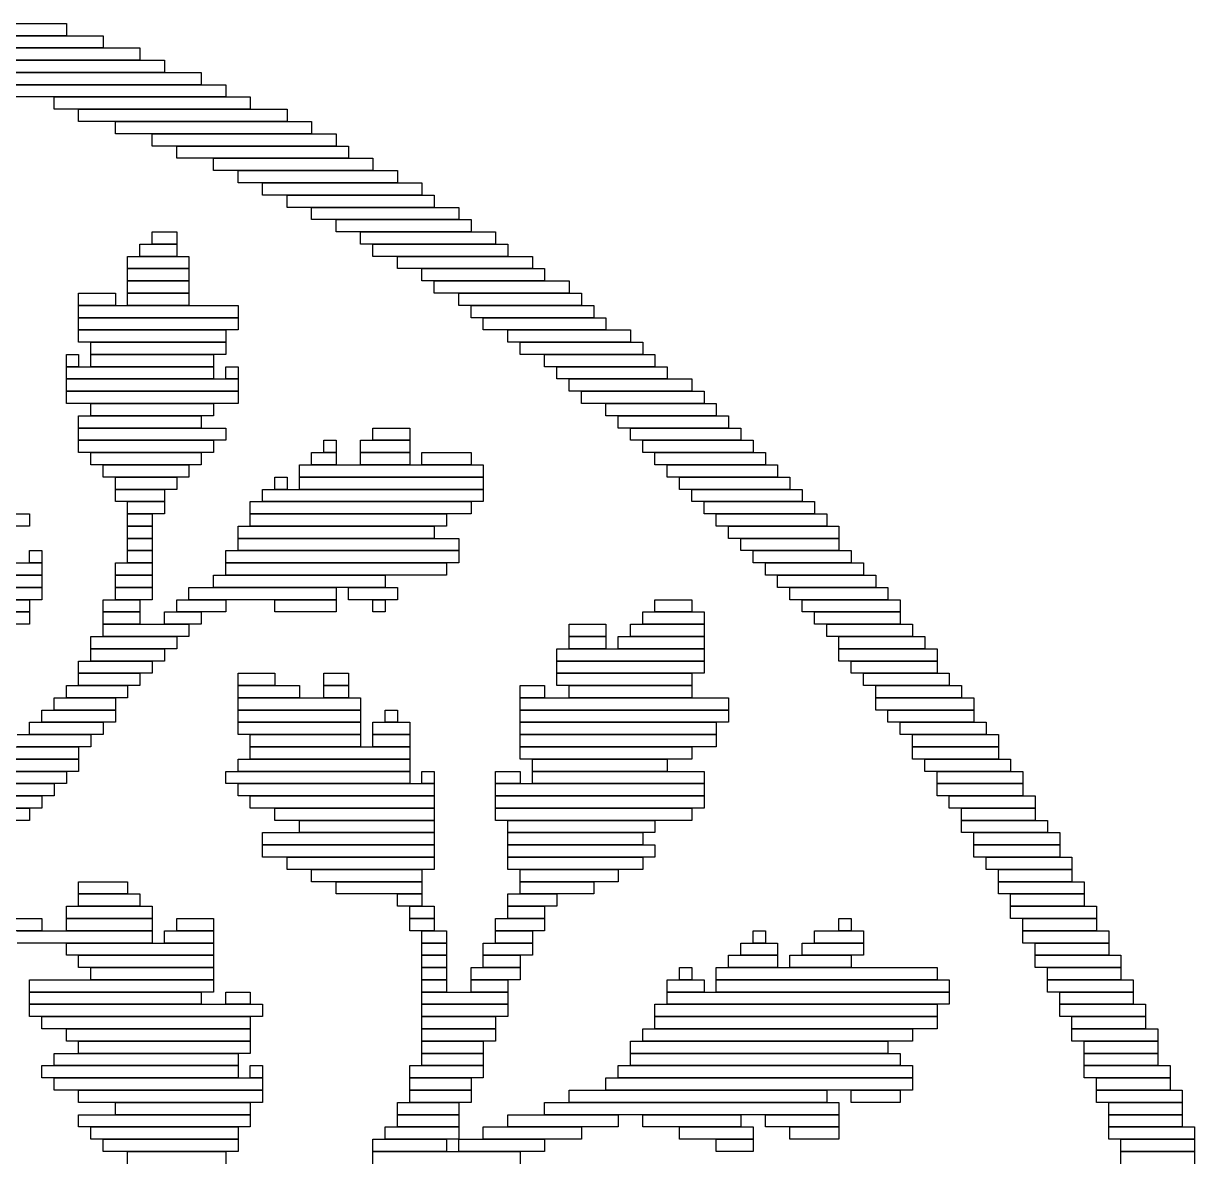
# Model space of a CAD drawing. Extents: x 28 to 995, y 169 to 891.
# Drawn here: x 550.5 to 646, y 369.5 to 462 of the extents above; entities that cross this region are included whole.
import ezdxf

# ---------------------------------------------------------------- set-up
doc = ezdxf.new("R2010")
doc.units = 0

msp = doc.modelspace()

# ---------------------------------------------------------------- linework, layer by layer
for p, q in [((518, 462), (554, 462)), ((554, 462), (554, 461)), ((554, 461), (518, 461)), ((530, 461), (557, 461)), ((557, 461), (557, 460)), ((557, 460), (530, 460)), ((537, 460), (560, 460)), ((560, 460), (560, 459)), ((560, 459), (537, 459)), ((541, 459), (562, 459)), ((562, 459), (562, 458)), ((562, 458), (541, 458)), ((545, 458), (565, 458)), ((565, 458), (565, 457)), ((565, 457), (545, 457)), ((549, 457), (567, 457)), ((567, 457), (567, 456)), ((567, 456), (549, 456)), ((553, 456), (569, 456)), ((553, 455), (553, 456)), ((569, 456), (569, 455)), ((569, 455), (553, 455)), ((555, 455), (572, 455)), ((555, 454), (555, 455)), ((572, 455), (572, 454)), ((572, 454), (555, 454)), ((558, 454), (574, 454)), ((558, 453), (558, 454)), ((574, 454), (574, 453)), ((574, 453), (558, 453)), ((561, 453), (576, 453)), ((561, 452), (561, 453)), ((576, 453), (576, 452)), ((576, 452), (561, 452)), ((563, 452), (577, 452)), ((563, 451), (563, 452)), ((577, 452), (577, 451)), ((577, 451), (563, 451)), ((566, 451), (579, 451)), ((566, 450), (566, 451)), ((579, 451), (579, 450)), ((579, 450), (566, 450)), ((568, 450), (581, 450)), ((568, 449), (568, 450)), ((581, 450), (581, 449)), ((581, 449), (568, 449)), ((570, 449), (583, 449)), ((570, 448), (570, 449)), ((583, 449), (583, 448)), ((583, 448), (570, 448)), ((572, 448), (584, 448)), ((572, 447), (572, 448)), ((584, 448), (584, 447)), ((584, 447), (572, 447)), ((574, 447), (586, 447)), ((574, 446), (574, 447)), ((586, 447), (586, 446)), ((586, 446), (574, 446)), ((576, 446), (587, 446)), ((576, 445), (576, 446)), ((587, 446), (587, 445)), ((561, 445), (563, 445)), ((561, 444), (561, 445)), ((563, 445), (563, 444)), ((587, 445), (576, 445)), ((578, 445), (589, 445)), ((578, 444), (578, 445)), ((589, 445), (589, 444)), ((560, 444), (563, 444)), ((560, 443), (560, 444)), ((563, 444), (561, 444)), ((563, 444), (563, 443)), ((589, 444), (578, 444)), ((579, 444), (590, 444)), ((579, 443), (579, 444)), ((590, 444), (590, 443)), ((559, 443), (564, 443)), ((559, 442), (559, 443)), ((563, 443), (560, 443)), ((564, 443), (564, 442)), ((590, 443), (579, 443)), ((581, 443), (592, 443)), ((581, 442), (581, 443)), ((592, 443), (592, 442)), ((564, 442), (559, 442)), ((559, 442), (564, 442)), ((559, 441), (559, 442)), ((564, 442), (564, 441)), ((592, 442), (581, 442)), ((583, 442), (593, 442)), ((583, 441), (583, 442)), ((593, 442), (593, 441)), ((564, 441), (559, 441)), ((559, 441), (564, 441)), ((559, 440), (559, 441)), ((564, 441), (564, 440)), ((593, 441), (583, 441)), ((584, 441), (595, 441)), ((584, 440), (584, 441)), ((595, 441), (595, 440)), ((555, 440), (558, 440)), ((555, 439), (555, 440)), ((558, 440), (558, 439)), ((564, 440), (559, 440)), ((559, 440), (564, 440)), ((559, 439), (559, 440)), ((564, 440), (564, 439)), ((595, 440), (584, 440)), ((586, 440), (596, 440)), ((586, 439), (586, 440)), ((596, 440), (596, 439)), ((558, 439), (555, 439)), ((555, 439), (568, 439)), ((555, 438), (555, 439)), ((564, 439), (559, 439)), ((568, 439), (568, 438)), ((596, 439), (586, 439)), ((587, 439), (597, 439)), ((587, 438), (587, 439)), ((597, 439), (597, 438)), ((568, 438), (555, 438)), ((555, 438), (568, 438)), ((555, 437), (555, 438)), ((568, 438), (568, 437)), ((597, 438), (587, 438)), ((588, 438), (598, 438)), ((588, 437), (588, 438)), ((598, 438), (598, 437)), ((568, 437), (555, 437)), ((555, 437), (567, 437)), ((555, 436), (555, 437)), ((567, 437), (567, 436)), ((598, 437), (588, 437)), ((590, 437), (600, 437)), ((590, 436), (590, 437)), ((600, 437), (600, 436)), ((567, 436), (555, 436)), ((556, 436), (567, 436)), ((556, 435), (556, 436)), ((567, 436), (567, 435)), ((600, 436), (590, 436)), ((591, 436), (601, 436)), ((591, 435), (591, 436)), ((601, 436), (601, 435)), ((554, 435), (555, 435)), ((554, 434), (554, 435)), ((555, 435), (555, 434)), ((567, 435), (556, 435)), ((556, 435), (566, 435)), ((556, 434), (556, 435)), ((566, 435), (566, 434)), ((601, 435), (591, 435)), ((593, 435), (602, 435)), ((593, 434), (593, 435)), ((602, 435), (602, 434)), ((555, 434), (554, 434)), ((554, 434), (566, 434)), ((554, 433), (554, 434)), ((566, 434), (556, 434)), ((566, 434), (566, 433)), ((567, 434), (568, 434)), ((567, 433), (567, 434)), ((568, 434), (568, 433)), ((602, 434), (593, 434)), ((594, 434), (603, 434)), ((594, 433), (594, 434)), ((603, 434), (603, 433)), ((566, 433), (554, 433)), ((554, 433), (568, 433)), ((554, 432), (554, 433)), ((568, 433), (567, 433)), ((568, 433), (568, 432)), ((603, 433), (594, 433)), ((595, 433), (605, 433)), ((595, 432), (595, 433)), ((605, 433), (605, 432)), ((568, 432), (554, 432)), ((554, 432), (568, 432)), ((554, 431), (554, 432)), ((568, 432), (568, 431)), ((605, 432), (595, 432)), ((596, 432), (606, 432)), ((596, 431), (596, 432)), ((606, 432), (606, 431)), ((568, 431), (554, 431)), ((556, 431), (566, 431)), ((556, 430), (556, 431)), ((566, 431), (566, 430)), ((606, 431), (596, 431)), ((598, 431), (607, 431)), ((598, 430), (598, 431)), ((607, 431), (607, 430)), ((555, 430), (565, 430)), ((555, 429), (555, 430)), ((566, 430), (556, 430)), ((565, 430), (565, 429)), ((607, 430), (598, 430)), ((599, 430), (608, 430)), ((599, 429), (599, 430)), ((608, 430), (608, 429)), ((565, 429), (555, 429)), ((555, 429), (567, 429)), ((555, 428), (555, 429)), ((567, 429), (567, 428)), ((579, 429), (582, 429)), ((579, 428), (579, 429)), ((582, 429), (582, 428)), ((608, 429), (599, 429)), ((600, 429), (609, 429)), ((600, 428), (600, 429)), ((609, 429), (609, 428)), ((567, 428), (555, 428)), ((555, 428), (566, 428)), ((555, 427), (555, 428)), ((566, 428), (566, 427)), ((575, 428), (576, 428)), ((575, 427), (575, 428)), ((576, 428), (576, 427)), ((578, 428), (582, 428)), ((578, 427), (578, 428)), ((582, 428), (579, 428)), ((582, 428), (582, 427)), ((609, 428), (600, 428)), ((601, 428), (610, 428)), ((601, 427), (601, 428)), ((610, 428), (610, 427)), ((566, 427), (555, 427)), ((556, 427), (565, 427)), ((556, 426), (556, 427)), ((565, 427), (565, 426)), ((574, 427), (576, 427)), ((574, 426), (574, 427)), ((576, 427), (575, 427)), ((576, 427), (576, 426)), ((582, 427), (578, 427)), ((578, 427), (582, 427)), ((578, 426), (578, 427)), ((582, 427), (582, 426)), ((583, 427), (587, 427)), ((583, 426), (583, 427)), ((587, 427), (587, 426)), ((610, 427), (601, 427)), ((602, 427), (611, 427)), ((602, 426), (602, 427)), ((611, 427), (611, 426)), ((565, 426), (556, 426)), ((557, 426), (564, 426)), ((557, 425), (557, 426)), ((564, 426), (564, 425)), ((573, 426), (588, 426)), ((573, 425), (573, 426)), ((576, 426), (574, 426)), ((582, 426), (578, 426)), ((587, 426), (583, 426)), ((588, 426), (588, 425)), ((611, 426), (602, 426)), ((603, 426), (612, 426)), ((603, 425), (603, 426)), ((612, 426), (612, 425)), ((564, 425), (557, 425)), ((558, 425), (563, 425)), ((558, 424), (558, 425)), ((563, 425), (563, 424)), ((571, 425), (572, 425)), ((571, 424), (571, 425)), ((572, 425), (572, 424)), ((588, 425), (573, 425)), ((573, 425), (588, 425)), ((573, 424), (573, 425)), ((588, 425), (588, 424)), ((612, 425), (603, 425)), ((604, 425), (613, 425)), ((604, 424), (604, 425)), ((613, 425), (613, 424)), ((563, 424), (558, 424)), ((558, 424), (562, 424)), ((558, 423), (558, 424)), ((562, 424), (562, 423)), ((570, 424), (588, 424)), ((570, 423), (570, 424)), ((572, 424), (571, 424)), ((588, 424), (573, 424)), ((588, 424), (588, 423)), ((613, 424), (604, 424)), ((605, 424), (614, 424)), ((605, 423), (605, 424)), ((614, 424), (614, 423)), ((562, 423), (558, 423)), ((559, 423), (562, 423)), ((559, 422), (559, 423)), ((562, 423), (562, 422)), ((569, 423), (587, 423)), ((569, 422), (569, 423)), ((588, 423), (570, 423)), ((587, 423), (587, 422)), ((614, 423), (605, 423)), ((606, 423), (615, 423)), ((606, 422), (606, 423)), ((615, 423), (615, 422)), ((539, 422), (551, 422)), ((551, 422), (551, 421)), ((562, 422), (559, 422)), ((559, 422), (561, 422)), ((559, 421), (559, 422)), ((561, 422), (561, 421)), ((587, 422), (569, 422)), ((569, 422), (585, 422)), ((569, 421), (569, 422)), ((585, 422), (585, 421)), ((615, 422), (606, 422)), ((607, 422), (616, 422)), ((607, 421), (607, 422)), ((616, 422), (616, 421)), ((551, 421), (539, 421)), ((561, 421), (559, 421)), ((559, 421), (561, 421)), ((559, 420), (559, 421)), ((561, 421), (561, 420)), ((568, 421), (584, 421)), ((568, 420), (568, 421)), ((585, 421), (569, 421)), ((584, 421), (584, 420)), ((616, 421), (607, 421)), ((608, 421), (617, 421)), ((608, 420), (608, 421)), ((617, 421), (617, 420)), ((561, 420), (559, 420)), ((559, 420), (561, 420)), ((559, 419), (559, 420)), ((561, 420), (561, 419)), ((584, 420), (568, 420)), ((568, 420), (586, 420)), ((568, 419), (568, 420)), ((586, 420), (586, 419)), ((617, 420), (608, 420)), ((609, 420), (617, 420)), ((609, 419), (609, 420)), ((617, 420), (617, 419)), ((551, 419), (552, 419)), ((551, 418), (551, 419)), ((552, 419), (552, 418)), ((561, 419), (559, 419)), ((559, 419), (561, 419)), ((559, 418), (559, 419)), ((561, 419), (561, 418)), ((567, 419), (586, 419)), ((567, 418), (567, 419)), ((586, 419), (568, 419)), ((586, 419), (586, 418)), ((617, 419), (609, 419)), ((610, 419), (618, 419)), ((610, 418), (610, 419)), ((618, 419), (618, 418)), ((541, 418), (552, 418)), ((552, 418), (551, 418)), ((552, 418), (552, 417)), ((558, 418), (561, 418)), ((558, 417), (558, 418)), ((561, 418), (559, 418)), ((561, 418), (561, 417)), ((586, 418), (567, 418)), ((567, 418), (585, 418)), ((567, 417), (567, 418)), ((585, 418), (585, 417)), ((618, 418), (610, 418)), ((611, 418), (619, 418)), ((611, 417), (611, 418)), ((619, 418), (619, 417)), ((552, 417), (541, 417)), ((542, 417), (552, 417)), ((552, 417), (552, 416)), ((561, 417), (558, 417)), ((558, 417), (561, 417)), ((558, 416), (558, 417)), ((561, 417), (561, 416)), ((566, 417), (580, 417)), ((566, 416), (566, 417)), ((585, 417), (567, 417)), ((580, 417), (580, 416)), ((619, 417), (611, 417)), ((612, 417), (620, 417)), ((612, 416), (612, 417)), ((620, 417), (620, 416)), ((539, 416), (552, 416)), ((552, 416), (542, 416)), ((552, 416), (552, 415)), ((561, 416), (558, 416)), ((558, 416), (561, 416)), ((558, 415), (558, 416)), ((561, 416), (561, 415)), ((564, 416), (576, 416)), ((564, 415), (564, 416)), ((580, 416), (566, 416)), ((576, 416), (576, 415)), ((577, 416), (581, 416)), ((577, 415), (577, 416)), ((581, 416), (581, 415)), ((620, 416), (612, 416)), ((613, 416), (621, 416)), ((613, 415), (613, 416)), ((621, 416), (621, 415)), ((552, 415), (539, 415)), ((540, 415), (551, 415)), ((551, 415), (551, 414)), ((557, 415), (560, 415)), ((557, 414), (557, 415)), ((561, 415), (558, 415)), ((560, 415), (560, 414)), ((563, 415), (567, 415)), ((563, 414), (563, 415)), ((576, 415), (564, 415)), ((567, 415), (567, 414)), ((571, 415), (576, 415)), ((571, 414), (571, 415)), ((576, 415), (576, 414)), ((581, 415), (577, 415)), ((579, 415), (580, 415)), ((579, 414), (579, 415)), ((580, 415), (580, 414)), ((602, 415), (605, 415)), ((602, 414), (602, 415)), ((605, 415), (605, 414)), ((621, 415), (613, 415)), ((614, 415), (622, 415)), ((614, 414), (614, 415)), ((622, 415), (622, 414)), ((551, 414), (540, 414)), ((540, 414), (551, 414)), ((551, 414), (551, 413)), ((560, 414), (557, 414)), ((557, 414), (560, 414)), ((557, 413), (557, 414)), ((560, 414), (560, 413)), ((562, 414), (565, 414)), ((562, 413), (562, 414)), ((567, 414), (563, 414)), ((565, 414), (565, 413)), ((576, 414), (571, 414)), ((580, 414), (579, 414)), ((601, 414), (606, 414)), ((601, 413), (601, 414)), ((605, 414), (602, 414)), ((606, 414), (606, 413)), ((622, 414), (614, 414)), ((615, 414), (622, 414)), ((615, 413), (615, 414)), ((622, 414), (622, 413)), ((551, 413), (540, 413)), ((560, 413), (557, 413)), ((557, 413), (564, 413)), ((557, 412), (557, 413)), ((565, 413), (562, 413)), ((564, 413), (564, 412)), ((595, 413), (598, 413)), ((595, 412), (595, 413)), ((598, 413), (598, 412)), ((600, 413), (606, 413)), ((600, 412), (600, 413)), ((606, 413), (601, 413)), ((606, 413), (606, 412)), ((622, 413), (615, 413)), ((616, 413), (623, 413)), ((616, 412), (616, 413)), ((623, 413), (623, 412)), ((556, 412), (563, 412)), ((556, 411), (556, 412)), ((564, 412), (557, 412)), ((563, 412), (563, 411)), ((598, 412), (595, 412)), ((595, 412), (598, 412)), ((595, 411), (595, 412)), ((598, 412), (598, 411)), ((599, 412), (606, 412)), ((599, 411), (599, 412)), ((606, 412), (600, 412)), ((606, 412), (606, 411)), ((623, 412), (616, 412)), ((617, 412), (624, 412)), ((617, 411), (617, 412)), ((624, 412), (624, 411)), ((563, 411), (556, 411)), ((556, 411), (562, 411)), ((556, 410), (556, 411)), ((562, 411), (562, 410)), ((594, 411), (606, 411)), ((594, 410), (594, 411)), ((598, 411), (595, 411)), ((606, 411), (599, 411)), ((606, 411), (606, 410)), ((624, 411), (617, 411)), ((617, 411), (625, 411)), ((617, 410), (617, 411)), ((625, 411), (625, 410)), ((555, 410), (561, 410)), ((555, 409), (555, 410)), ((562, 410), (556, 410)), ((561, 410), (561, 409)), ((606, 410), (594, 410)), ((594, 410), (606, 410)), ((594, 409), (594, 410)), ((606, 410), (606, 409)), ((625, 410), (617, 410)), ((618, 410), (625, 410)), ((618, 409), (618, 410)), ((625, 410), (625, 409)), ((561, 409), (555, 409)), ((555, 409), (560, 409)), ((555, 408), (555, 409)), ((560, 409), (560, 408)), ((568, 409), (571, 409)), ((568, 408), (568, 409)), ((571, 409), (571, 408)), ((575, 409), (577, 409)), ((575, 408), (575, 409)), ((577, 409), (577, 408)), ((606, 409), (594, 409)), ((594, 409), (605, 409)), ((594, 408), (594, 409)), ((605, 409), (605, 408)), ((625, 409), (618, 409)), ((619, 409), (626, 409)), ((619, 408), (619, 409)), ((626, 409), (626, 408)), ((554, 408), (559, 408)), ((554, 407), (554, 408)), ((560, 408), (555, 408)), ((559, 408), (559, 407)), ((571, 408), (568, 408)), ((568, 408), (573, 408)), ((568, 407), (568, 408)), ((573, 408), (573, 407)), ((577, 408), (575, 408)), ((575, 408), (577, 408)), ((575, 407), (575, 408)), ((577, 408), (577, 407)), ((591, 408), (593, 408)), ((591, 407), (591, 408)), ((593, 408), (593, 407)), ((605, 408), (594, 408)), ((595, 408), (605, 408)), ((595, 407), (595, 408)), ((605, 408), (605, 407)), ((626, 408), (619, 408)), ((620, 408), (627, 408)), ((620, 407), (620, 408)), ((627, 408), (627, 407)), ((553, 407), (558, 407)), ((553, 406), (553, 407)), ((559, 407), (554, 407)), ((558, 407), (558, 406)), ((573, 407), (568, 407)), ((568, 407), (578, 407)), ((568, 406), (568, 407)), ((577, 407), (575, 407)), ((578, 407), (578, 406)), ((593, 407), (591, 407)), ((591, 407), (608, 407)), ((591, 406), (591, 407)), ((605, 407), (595, 407)), ((608, 407), (608, 406)), ((627, 407), (620, 407)), ((620, 407), (628, 407)), ((620, 406), (620, 407)), ((628, 407), (628, 406)), ((552, 406), (558, 406)), ((552, 405), (552, 406)), ((558, 406), (553, 406)), ((558, 406), (558, 405)), ((578, 406), (568, 406)), ((568, 406), (578, 406)), ((568, 405), (568, 406)), ((578, 406), (578, 405)), ((580, 406), (581, 406)), ((580, 405), (580, 406)), ((581, 406), (581, 405)), ((608, 406), (591, 406)), ((591, 406), (608, 406)), ((591, 405), (591, 406)), ((608, 406), (608, 405)), ((628, 406), (620, 406)), ((621, 406), (628, 406)), ((621, 405), (621, 406)), ((628, 406), (628, 405)), ((551, 405), (557, 405)), ((551, 404), (551, 405)), ((558, 405), (552, 405)), ((557, 405), (557, 404)), ((578, 405), (568, 405)), ((568, 405), (578, 405)), ((568, 404), (568, 405)), ((578, 405), (578, 404)), ((579, 405), (582, 405)), ((579, 404), (579, 405)), ((581, 405), (580, 405)), ((582, 405), (582, 404)), ((608, 405), (591, 405)), ((591, 405), (607, 405)), ((591, 404), (591, 405)), ((607, 405), (607, 404)), ((628, 405), (621, 405)), ((622, 405), (629, 405)), ((622, 404), (622, 405)), ((629, 405), (629, 404)), ((550, 404), (556, 404)), ((557, 404), (551, 404)), ((556, 404), (556, 403)), ((578, 404), (568, 404)), ((569, 404), (578, 404)), ((569, 403), (569, 404)), ((578, 404), (578, 403)), ((582, 404), (579, 404)), ((579, 404), (582, 404)), ((579, 403), (579, 404)), ((582, 404), (582, 403)), ((607, 404), (591, 404)), ((591, 404), (607, 404)), ((591, 403), (591, 404)), ((607, 404), (607, 403)), ((629, 404), (622, 404)), ((623, 404), (630, 404)), ((623, 403), (623, 404)), ((630, 404), (630, 403)), ((549, 403), (555, 403)), ((556, 403), (550, 403)), ((555, 403), (555, 402)), ((578, 403), (569, 403)), ((569, 403), (582, 403)), ((569, 402), (569, 403)), ((582, 403), (579, 403)), ((582, 403), (582, 402)), ((607, 403), (591, 403)), ((591, 403), (605, 403)), ((591, 402), (591, 403)), ((605, 403), (605, 402)), ((630, 403), (623, 403)), ((623, 403), (630, 403)), ((623, 402), (623, 403)), ((630, 403), (630, 402)), ((548, 402), (555, 402)), ((555, 402), (549, 402)), ((555, 402), (555, 401)), ((568, 402), (582, 402)), ((568, 401), (568, 402)), ((582, 402), (569, 402)), ((582, 402), (582, 401)), ((605, 402), (591, 402)), ((592, 402), (603, 402)), ((592, 401), (592, 402)), ((603, 402), (603, 401)), ((630, 402), (623, 402)), ((624, 402), (631, 402)), ((624, 401), (624, 402)), ((631, 402), (631, 401)), ((545, 401), (554, 401)), ((555, 401), (548, 401)), ((554, 401), (554, 400)), ((567, 401), (582, 401)), ((567, 400), (567, 401)), ((582, 401), (568, 401)), ((582, 401), (582, 400)), ((583, 401), (584, 401)), ((583, 400), (583, 401)), ((584, 401), (584, 400)), ((589, 401), (591, 401)), ((589, 400), (589, 401)), ((591, 401), (591, 400)), ((603, 401), (592, 401)), ((592, 401), (606, 401)), ((592, 400), (592, 401)), ((606, 401), (606, 400)), ((631, 401), (624, 401)), ((625, 401), (632, 401)), ((625, 400), (625, 401)), ((632, 401), (632, 400)), ((544, 400), (553, 400)), ((554, 400), (545, 400)), ((553, 400), (553, 399)), ((582, 400), (567, 400)), ((568, 400), (584, 400)), ((568, 399), (568, 400)), ((584, 400), (583, 400)), ((584, 400), (584, 399)), ((591, 400), (589, 400)), ((589, 400), (606, 400)), ((589, 399), (589, 400)), ((606, 400), (592, 400)), ((606, 400), (606, 399)), ((632, 400), (625, 400)), ((625, 400), (632, 400)), ((625, 399), (625, 400)), ((632, 400), (632, 399)), ((543, 399), (552, 399)), ((553, 399), (544, 399)), ((552, 399), (552, 398)), ((584, 399), (568, 399)), ((569, 399), (584, 399)), ((569, 398), (569, 399)), ((584, 399), (584, 398)), ((606, 399), (589, 399)), ((589, 399), (606, 399)), ((589, 398), (589, 399)), ((606, 399), (606, 398)), ((632, 399), (625, 399)), ((626, 399), (633, 399)), ((626, 398), (626, 399)), ((633, 399), (633, 398)), ((542, 398), (551, 398)), ((552, 398), (543, 398)), ((551, 398), (551, 397)), ((584, 398), (569, 398)), ((571, 398), (584, 398)), ((571, 397), (571, 398)), ((584, 398), (584, 397)), ((606, 398), (589, 398)), ((589, 398), (605, 398)), ((589, 397), (589, 398)), ((605, 398), (605, 397)), ((633, 398), (626, 398)), ((627, 398), (633, 398)), ((627, 397), (627, 398)), ((633, 398), (633, 397)), ((551, 397), (542, 397)), ((584, 397), (571, 397)), ((573, 397), (584, 397)), ((573, 396), (573, 397)), ((584, 397), (584, 396)), ((605, 397), (589, 397)), ((590, 397), (602, 397)), ((590, 396), (590, 397)), ((602, 397), (602, 396)), ((633, 397), (627, 397)), ((627, 397), (634, 397)), ((627, 396), (627, 397)), ((634, 397), (634, 396)), ((570, 396), (584, 396)), ((570, 395), (570, 396)), ((584, 396), (573, 396)), ((584, 396), (584, 395)), ((602, 396), (590, 396)), ((590, 396), (601, 396)), ((590, 395), (590, 396)), ((601, 396), (601, 395)), ((634, 396), (627, 396)), ((628, 396), (635, 396)), ((628, 395), (628, 396)), ((635, 396), (635, 395)), ((584, 395), (570, 395)), ((570, 395), (584, 395)), ((570, 394), (570, 395)), ((584, 395), (584, 394)), ((601, 395), (590, 395)), ((590, 395), (602, 395)), ((590, 394), (590, 395)), ((602, 395), (602, 394)), ((635, 395), (628, 395)), ((628, 395), (635, 395)), ((628, 394), (628, 395)), ((635, 395), (635, 394)), ((584, 394), (570, 394)), ((572, 394), (584, 394)), ((572, 393), (572, 394)), ((584, 394), (584, 393)), ((602, 394), (590, 394)), ((590, 394), (601, 394)), ((590, 393), (590, 394)), ((601, 394), (601, 393)), ((635, 394), (628, 394)), ((629, 394), (636, 394)), ((629, 393), (629, 394)), ((636, 394), (636, 393)), ((584, 393), (572, 393)), ((574, 393), (583, 393)), ((574, 392), (574, 393)), ((583, 393), (583, 392)), ((601, 393), (590, 393)), ((591, 393), (599, 393)), ((591, 392), (591, 393)), ((599, 393), (599, 392)), ((636, 393), (629, 393)), ((630, 393), (636, 393)), ((630, 392), (630, 393)), ((636, 393), (636, 392)), ((555, 392), (559, 392)), ((555, 391), (555, 392)), ((559, 392), (559, 391)), ((583, 392), (574, 392)), ((576, 392), (583, 392)), ((576, 391), (576, 392)), ((583, 392), (583, 391)), ((599, 392), (591, 392)), ((591, 392), (597, 392)), ((591, 391), (591, 392)), ((597, 392), (597, 391)), ((636, 392), (630, 392)), ((630, 392), (637, 392)), ((630, 391), (630, 392)), ((637, 392), (637, 391)), ((559, 391), (555, 391)), ((555, 391), (560, 391)), ((555, 390), (555, 391)), ((560, 391), (560, 390)), ((583, 391), (576, 391)), ((581, 391), (583, 391)), ((581, 390), (581, 391)), ((583, 391), (583, 390)), ((590, 391), (594, 391)), ((590, 390), (590, 391)), ((597, 391), (591, 391)), ((594, 391), (594, 390)), ((637, 391), (630, 391)), ((631, 391), (637, 391)), ((631, 390), (631, 391)), ((637, 391), (637, 390)), ((554, 390), (561, 390)), ((554, 389), (554, 390)), ((560, 390), (555, 390)), ((561, 390), (561, 389)), ((583, 390), (581, 390)), ((582, 390), (584, 390)), ((582, 389), (582, 390)), ((584, 390), (584, 389)), ((594, 390), (590, 390)), ((590, 390), (593, 390)), ((590, 389), (590, 390)), ((593, 390), (593, 389)), ((637, 390), (631, 390)), ((631, 390), (638, 390)), ((631, 389), (631, 390)), ((638, 390), (638, 389)), ((531, 389), (552, 389)), ((552, 389), (552, 388)), ((561, 389), (554, 389)), ((554, 389), (561, 389)), ((554, 388), (554, 389)), ((561, 389), (561, 388)), ((563, 389), (566, 389)), ((563, 388), (563, 389)), ((566, 389), (566, 388)), ((584, 389), (582, 389)), ((582, 389), (584, 389)), ((582, 388), (582, 389)), ((584, 389), (584, 388)), ((589, 389), (593, 389)), ((589, 388), (589, 389)), ((593, 389), (590, 389)), ((593, 389), (593, 388)), ((617, 389), (618, 389)), ((617, 388), (617, 389)), ((618, 389), (618, 388)), ((638, 389), (631, 389)), ((632, 389), (638, 389)), ((632, 388), (632, 389)), ((638, 389), (638, 388)), ((552, 388), (531, 388)), ((550, 388), (561, 388)), ((561, 388), (554, 388)), ((561, 388), (561, 387)), ((562, 388), (566, 388)), ((562, 387), (562, 388)), ((566, 388), (563, 388)), ((566, 388), (566, 387)), ((584, 388), (582, 388)), ((583, 388), (585, 388)), ((583, 387), (583, 388)), ((585, 388), (585, 387)), ((593, 388), (589, 388)), ((589, 388), (592, 388)), ((589, 387), (589, 388)), ((592, 388), (592, 387)), ((610, 388), (611, 388)), ((610, 387), (610, 388)), ((611, 388), (611, 387)), ((615, 388), (619, 388)), ((615, 387), (615, 388)), ((618, 388), (617, 388)), ((619, 388), (619, 387)), ((638, 388), (632, 388)), ((632, 388), (639, 388)), ((632, 387), (632, 388)), ((639, 388), (639, 387)), ((561, 387), (550, 387)), ((554, 387), (566, 387)), ((554, 386), (554, 387)), ((566, 387), (562, 387)), ((566, 387), (566, 386)), ((585, 387), (583, 387)), ((583, 387), (585, 387)), ((583, 386), (583, 387)), ((585, 387), (585, 386)), ((588, 387), (592, 387)), ((588, 386), (588, 387)), ((592, 387), (589, 387)), ((592, 387), (592, 386)), ((609, 387), (612, 387)), ((609, 386), (609, 387)), ((611, 387), (610, 387)), ((612, 387), (612, 386)), ((614, 387), (619, 387)), ((614, 386), (614, 387)), ((619, 387), (615, 387)), ((619, 387), (619, 386)), ((639, 387), (632, 387)), ((633, 387), (639, 387)), ((633, 386), (633, 387)), ((639, 387), (639, 386)), ((566, 386), (554, 386)), ((555, 386), (566, 386)), ((555, 385), (555, 386)), ((566, 386), (566, 385)), ((585, 386), (583, 386)), ((583, 386), (585, 386)), ((583, 385), (583, 386)), ((585, 386), (585, 385)), ((592, 386), (588, 386)), ((588, 386), (591, 386)), ((588, 385), (588, 386)), ((591, 386), (591, 385)), ((608, 386), (612, 386)), ((608, 385), (608, 386)), ((612, 386), (609, 386)), ((612, 386), (612, 385)), ((613, 386), (618, 386)), ((613, 385), (613, 386)), ((619, 386), (614, 386)), ((618, 386), (618, 385)), ((639, 386), (633, 386)), ((633, 386), (640, 386)), ((633, 385), (633, 386)), ((640, 386), (640, 385)), ((566, 385), (555, 385)), ((556, 385), (566, 385)), ((556, 384), (556, 385)), ((566, 385), (566, 384)), ((585, 385), (583, 385)), ((583, 385), (585, 385)), ((583, 384), (583, 385)), ((585, 385), (585, 384)), ((587, 385), (591, 385)), ((587, 384), (587, 385)), ((591, 385), (588, 385)), ((591, 385), (591, 384)), ((604, 385), (605, 385)), ((604, 384), (604, 385)), ((605, 385), (605, 384)), ((607, 385), (625, 385)), ((607, 384), (607, 385)), ((612, 385), (608, 385)), ((618, 385), (613, 385)), ((625, 385), (625, 384)), ((640, 385), (633, 385)), ((634, 385), (640, 385)), ((634, 384), (634, 385)), ((640, 385), (640, 384)), ((551, 384), (566, 384)), ((551, 383), (551, 384)), ((566, 384), (556, 384)), ((566, 384), (566, 383)), ((585, 384), (583, 384)), ((583, 384), (585, 384)), ((583, 383), (583, 384)), ((585, 384), (585, 383)), ((591, 384), (587, 384)), ((587, 384), (590, 384)), ((587, 383), (587, 384)), ((590, 384), (590, 383)), ((603, 384), (606, 384)), ((603, 383), (603, 384)), ((605, 384), (604, 384)), ((606, 384), (606, 383)), ((625, 384), (607, 384)), ((607, 384), (626, 384)), ((607, 383), (607, 384)), ((626, 384), (626, 383)), ((640, 384), (634, 384)), ((634, 384), (641, 384)), ((634, 383), (634, 384)), ((641, 384), (641, 383)), ((566, 383), (551, 383)), ((551, 383), (565, 383)), ((551, 382), (551, 383)), ((565, 383), (565, 382)), ((567, 383), (569, 383)), ((567, 382), (567, 383)), ((569, 383), (569, 382)), ((585, 383), (583, 383)), ((583, 383), (590, 383)), ((583, 382), (583, 383)), ((590, 383), (587, 383)), ((590, 383), (590, 382)), ((606, 383), (603, 383)), ((603, 383), (626, 383)), ((603, 382), (603, 383)), ((626, 383), (607, 383)), ((626, 383), (626, 382)), ((641, 383), (634, 383)), ((635, 383), (641, 383)), ((635, 382), (635, 383)), ((641, 383), (641, 382)), ((565, 382), (551, 382)), ((551, 382), (570, 382)), ((551, 381), (551, 382)), ((569, 382), (567, 382)), ((570, 382), (570, 381)), ((590, 382), (583, 382)), ((583, 382), (590, 382)), ((583, 381), (583, 382)), ((590, 382), (590, 381)), ((602, 382), (625, 382)), ((602, 381), (602, 382)), ((626, 382), (603, 382)), ((625, 382), (625, 381)), ((641, 382), (635, 382)), ((635, 382), (642, 382)), ((635, 381), (635, 382)), ((642, 382), (642, 381)), ((570, 381), (551, 381)), ((552, 381), (569, 381)), ((552, 380), (552, 381)), ((569, 381), (569, 380)), ((590, 381), (583, 381)), ((583, 381), (589, 381)), ((583, 380), (583, 381)), ((589, 381), (589, 380)), ((625, 381), (602, 381)), ((602, 381), (625, 381)), ((602, 380), (602, 381)), ((625, 381), (625, 380)), ((642, 381), (635, 381)), ((636, 381), (642, 381)), ((636, 380), (636, 381)), ((642, 381), (642, 380)), ((569, 380), (552, 380)), ((554, 380), (569, 380)), ((554, 379), (554, 380)), ((569, 380), (569, 379)), ((589, 380), (583, 380)), ((583, 380), (589, 380)), ((583, 379), (583, 380)), ((589, 380), (589, 379)), ((601, 380), (623, 380)), ((601, 379), (601, 380)), ((625, 380), (602, 380)), ((623, 380), (623, 379)), ((642, 380), (636, 380)), ((636, 380), (643, 380)), ((636, 379), (636, 380)), ((643, 380), (643, 379)), ((569, 379), (554, 379)), ((555, 379), (569, 379)), ((555, 378), (555, 379)), ((569, 379), (569, 378)), ((589, 379), (583, 379)), ((583, 379), (588, 379)), ((583, 378), (583, 379)), ((588, 379), (588, 378)), ((600, 379), (621, 379)), ((600, 378), (600, 379)), ((623, 379), (601, 379)), ((621, 379), (621, 378)), ((643, 379), (636, 379)), ((637, 379), (643, 379)), ((637, 378), (637, 379)), ((643, 379), (643, 378)), ((553, 378), (568, 378)), ((553, 377), (553, 378)), ((569, 378), (555, 378)), ((568, 378), (568, 377)), ((588, 378), (583, 378)), ((583, 378), (588, 378)), ((583, 377), (583, 378)), ((588, 378), (588, 377)), ((621, 378), (600, 378)), ((600, 378), (622, 378)), ((600, 377), (600, 378)), ((622, 378), (622, 377)), ((643, 378), (637, 378)), ((637, 378), (643, 378)), ((637, 377), (637, 378)), ((643, 378), (643, 377)), ((552, 377), (568, 377)), ((552, 376), (552, 377)), ((568, 377), (553, 377)), ((568, 377), (568, 376)), ((569, 377), (570, 377)), ((569, 376), (569, 377)), ((570, 377), (570, 376)), ((582, 377), (588, 377)), ((582, 376), (582, 377)), ((588, 377), (583, 377)), ((588, 377), (588, 376)), ((599, 377), (623, 377)), ((599, 376), (599, 377)), ((622, 377), (600, 377)), ((623, 377), (623, 376)), ((643, 377), (637, 377)), ((637, 377), (644, 377)), ((637, 376), (637, 377)), ((644, 377), (644, 376)), ((568, 376), (552, 376)), ((553, 376), (570, 376)), ((553, 375), (553, 376)), ((570, 376), (569, 376)), ((570, 376), (570, 375)), ((588, 376), (582, 376)), ((582, 376), (587, 376)), ((582, 375), (582, 376)), ((587, 376), (587, 375)), ((598, 376), (623, 376)), ((598, 375), (598, 376)), ((623, 376), (599, 376)), ((623, 376), (623, 375)), ((644, 376), (637, 376)), ((638, 376), (644, 376)), ((638, 375), (638, 376)), ((644, 376), (644, 375)), ((570, 375), (553, 375)), ((555, 375), (570, 375)), ((555, 374), (555, 375)), ((570, 375), (570, 374)), ((587, 375), (582, 375)), ((582, 375), (587, 375)), ((582, 374), (582, 375)), ((587, 375), (587, 374)), ((595, 375), (616, 375)), ((595, 374), (595, 375)), ((623, 375), (598, 375)), ((616, 375), (616, 374)), ((618, 375), (622, 375)), ((618, 374), (618, 375)), ((622, 375), (622, 374)), ((644, 375), (638, 375)), ((638, 375), (645, 375)), ((638, 374), (638, 375)), ((645, 375), (645, 374)), ((570, 374), (555, 374)), ((558, 374), (569, 374)), ((558, 373), (558, 374)), ((569, 374), (569, 373)), ((581, 374), (586, 374)), ((581, 373), (581, 374)), ((587, 374), (582, 374)), ((586, 374), (586, 373)), ((593, 374), (617, 374)), ((593, 373), (593, 374)), ((616, 374), (595, 374)), ((617, 374), (617, 373)), ((622, 374), (618, 374)), ((645, 374), (638, 374)), ((639, 374), (645, 374)), ((639, 373), (639, 374)), ((645, 374), (645, 373)), ((555, 373), (569, 373)), ((555, 372), (555, 373)), ((569, 373), (558, 373)), ((569, 373), (569, 372)), ((586, 373), (581, 373)), ((581, 373), (586, 373)), ((581, 372), (581, 373)), ((586, 373), (586, 372)), ((590, 373), (599, 373)), ((590, 372), (590, 373)), ((617, 373), (593, 373)), ((599, 373), (599, 372)), ((601, 373), (609, 373)), ((601, 372), (601, 373)), ((609, 373), (609, 372)), ((611, 373), (617, 373)), ((611, 372), (611, 373)), ((617, 373), (617, 372)), ((645, 373), (639, 373)), ((639, 373), (645, 373)), ((639, 372), (639, 373)), ((645, 373), (645, 372)), ((569, 372), (555, 372)), ((556, 372), (568, 372)), ((556, 371), (556, 372)), ((568, 372), (568, 371)), ((580, 372), (586, 372)), ((580, 371), (580, 372)), ((586, 372), (581, 372)), ((586, 372), (586, 371)), ((588, 372), (596, 372)), ((588, 371), (588, 372)), ((599, 372), (590, 372)), ((596, 372), (596, 371)), ((609, 372), (601, 372)), ((604, 372), (610, 372)), ((604, 371), (604, 372)), ((610, 372), (610, 371)), ((617, 372), (611, 372)), ((613, 372), (617, 372)), ((613, 371), (613, 372)), ((617, 372), (617, 371)), ((645, 372), (639, 372)), ((639, 372), (646, 372)), ((639, 371), (639, 372)), ((646, 372), (646, 371)), ((568, 371), (556, 371)), ((557, 371), (568, 371)), ((557, 370), (557, 371)), ((568, 371), (568, 370)), ((579, 371), (585, 371)), ((579, 370), (579, 371)), ((586, 371), (580, 371)), ((585, 371), (585, 370)), ((586, 371), (593, 371)), ((586, 370), (586, 371)), ((596, 371), (588, 371)), ((593, 371), (593, 370)), ((610, 371), (604, 371)), ((607, 371), (610, 371)), ((607, 370), (607, 371)), ((610, 371), (610, 370)), ((617, 371), (613, 371)), ((646, 371), (639, 371)), ((640, 371), (646, 371)), ((640, 370), (640, 371)), ((646, 371), (646, 370)), ((568, 370), (557, 370)), ((559, 370), (567, 370)), ((559, 369), (559, 370)), ((567, 370), (567, 369)), ((585, 370), (579, 370)), ((579, 370), (591, 370)), ((579, 369), (579, 370)), ((593, 370), (586, 370)), ((591, 370), (591, 369)), ((610, 370), (607, 370)), ((646, 370), (640, 370)), ((640, 370), (646, 370)), ((640, 369), (640, 370)), ((646, 370), (646, 369))]:
    msp.add_line(p, q)

doc.saveas('drawing.dxf')
